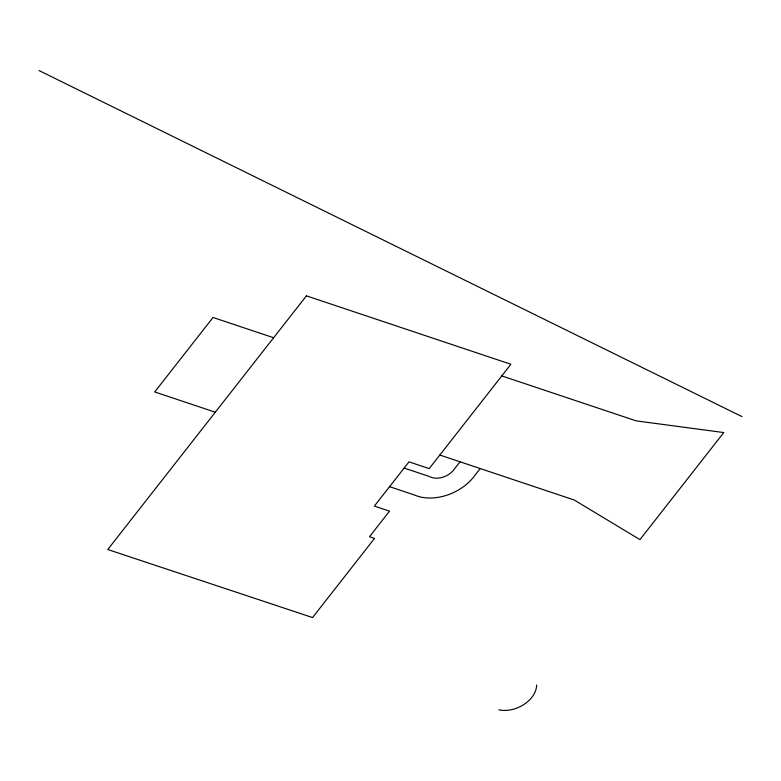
<?xml version="1.0" encoding="UTF-8"?>
<svg xmlns="http://www.w3.org/2000/svg" width="781" height="781" viewBox="0 0 781 781"><rect width="100%" height="100%" fill="white"/><g stroke="black" fill="none" stroke-linecap="round" stroke-linejoin="round"><path stroke-width="1.17" d="M460.029 461.786L454.708 468.58A16.762 11.647 -24.9 0 1 429.384 476.498L404.138 468.053M480.217 468.541L474.907 475.336A42.399 29.453 -24.9 0 1 414.809 495.125L389.563 486.67M501.792 375.905L636.173 420.871L723.772 432.557L639.942 539.612L574.201 499.996L439.83 455.03M273.623 337.743L213.037 317.467L154.716 391.945L215.302 412.212M39.05 70.563L741.95 416.595M536.615 685.093A26.329 18.295 -24.9 0 1 498.903 709.822M306.425 295.853L107.768 549.521L312.556 617.546L374.519 538.421L369.472 536.732L389.524 511.135L374.372 506.068L409 461.854L429.199 468.61L510.911 364.268L306.425 295.853"/></g></svg>
